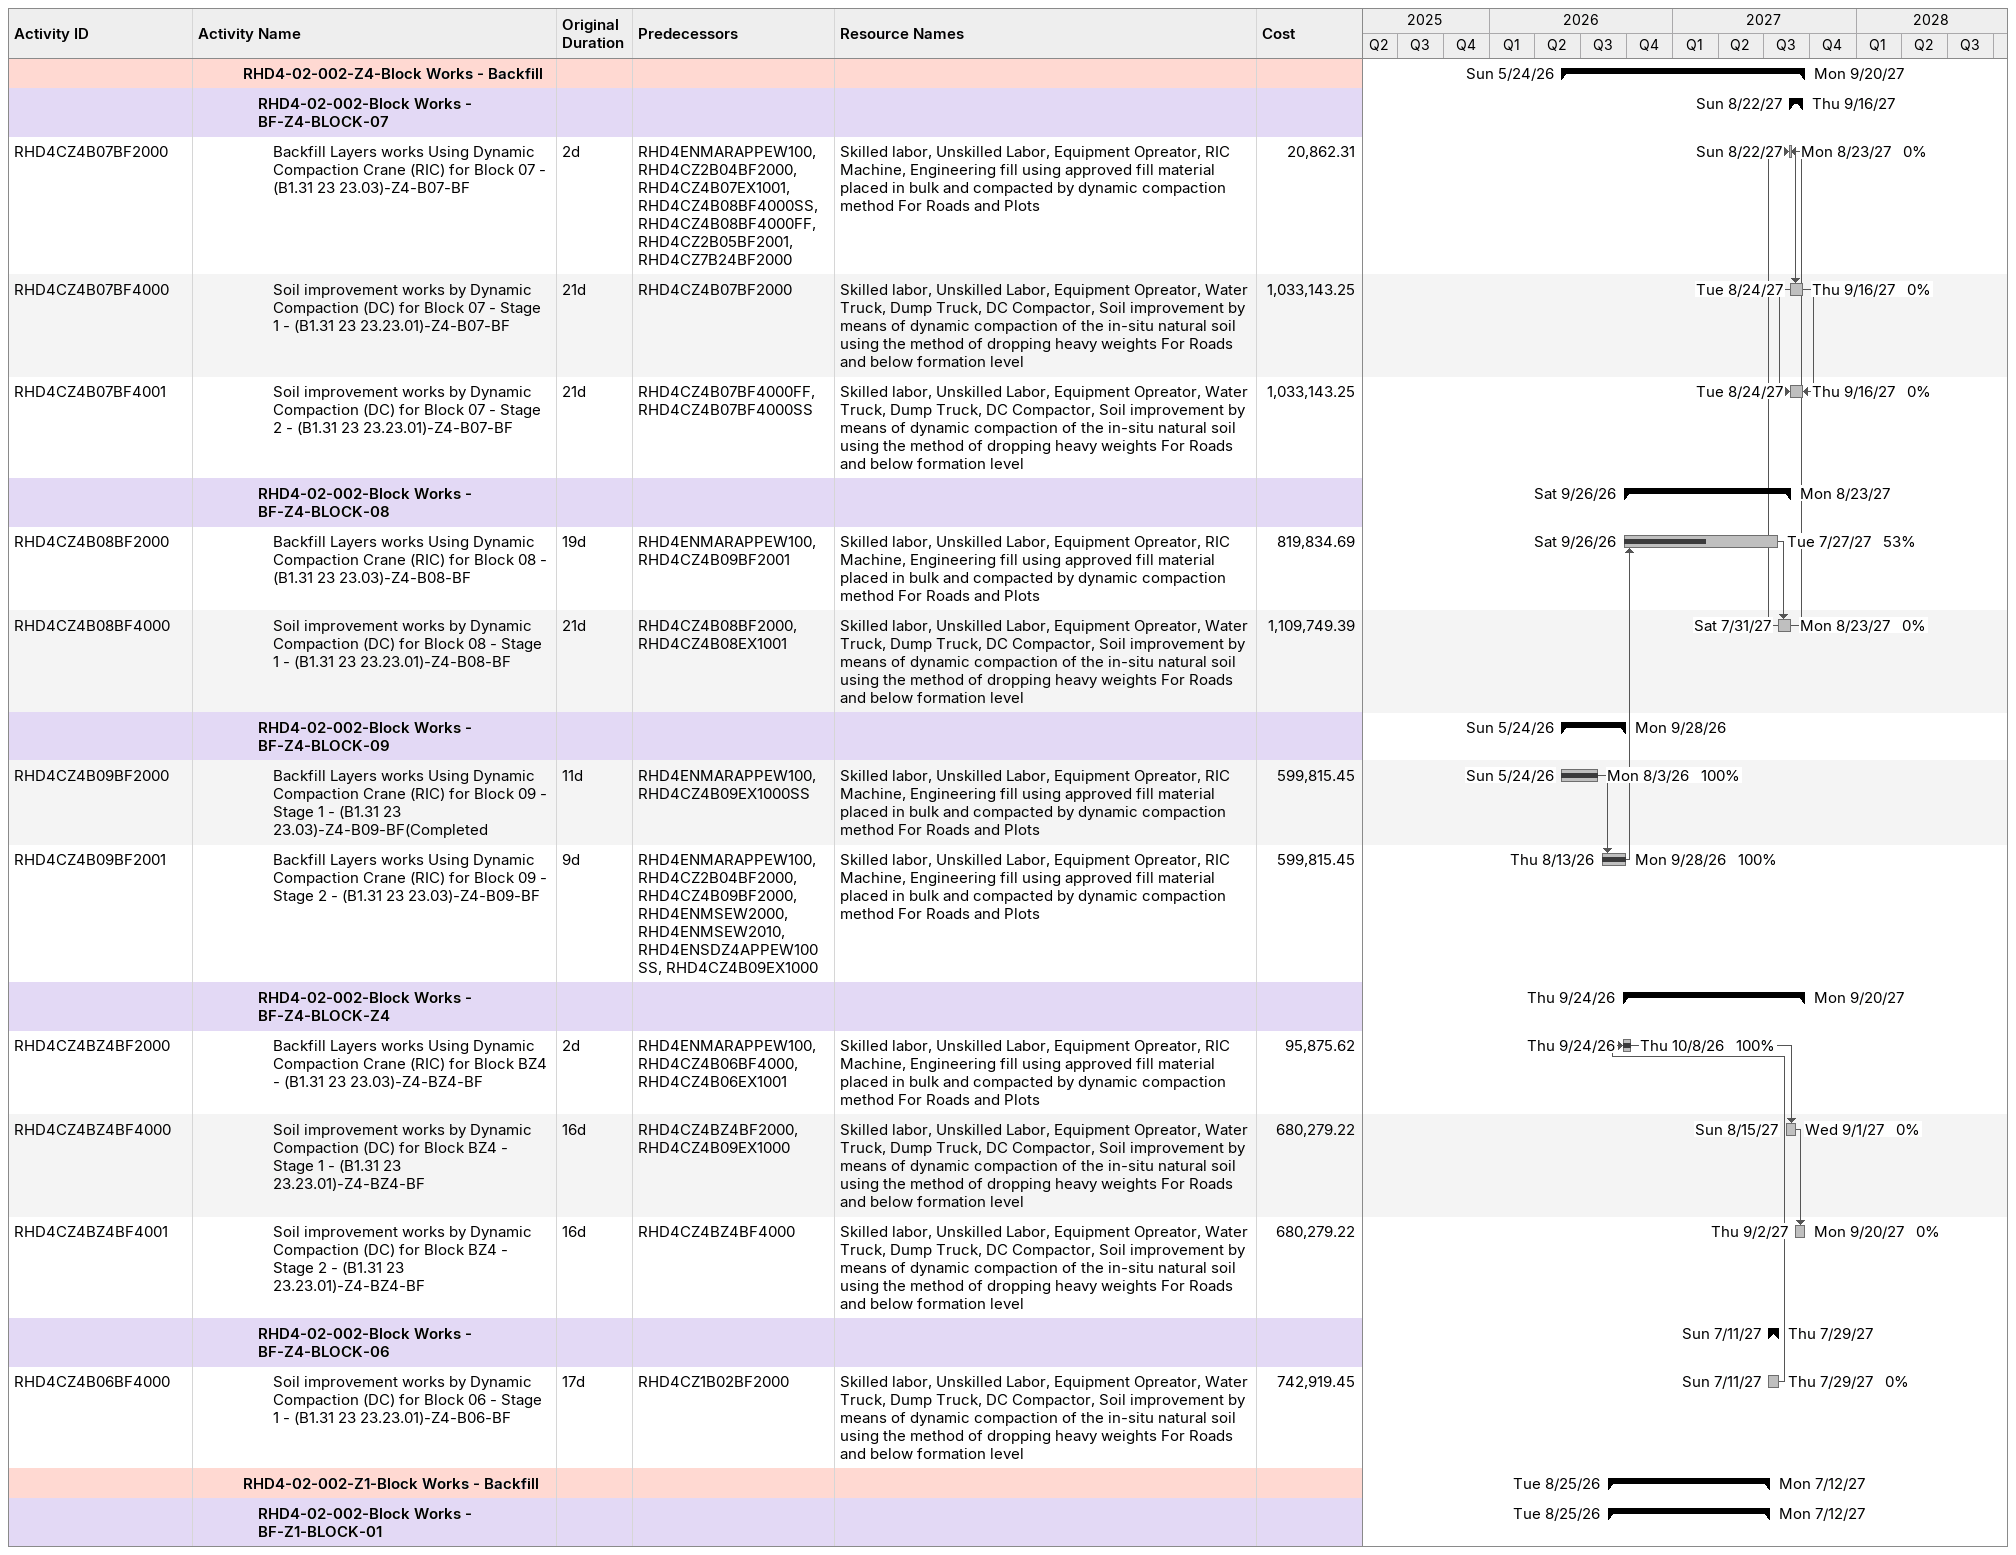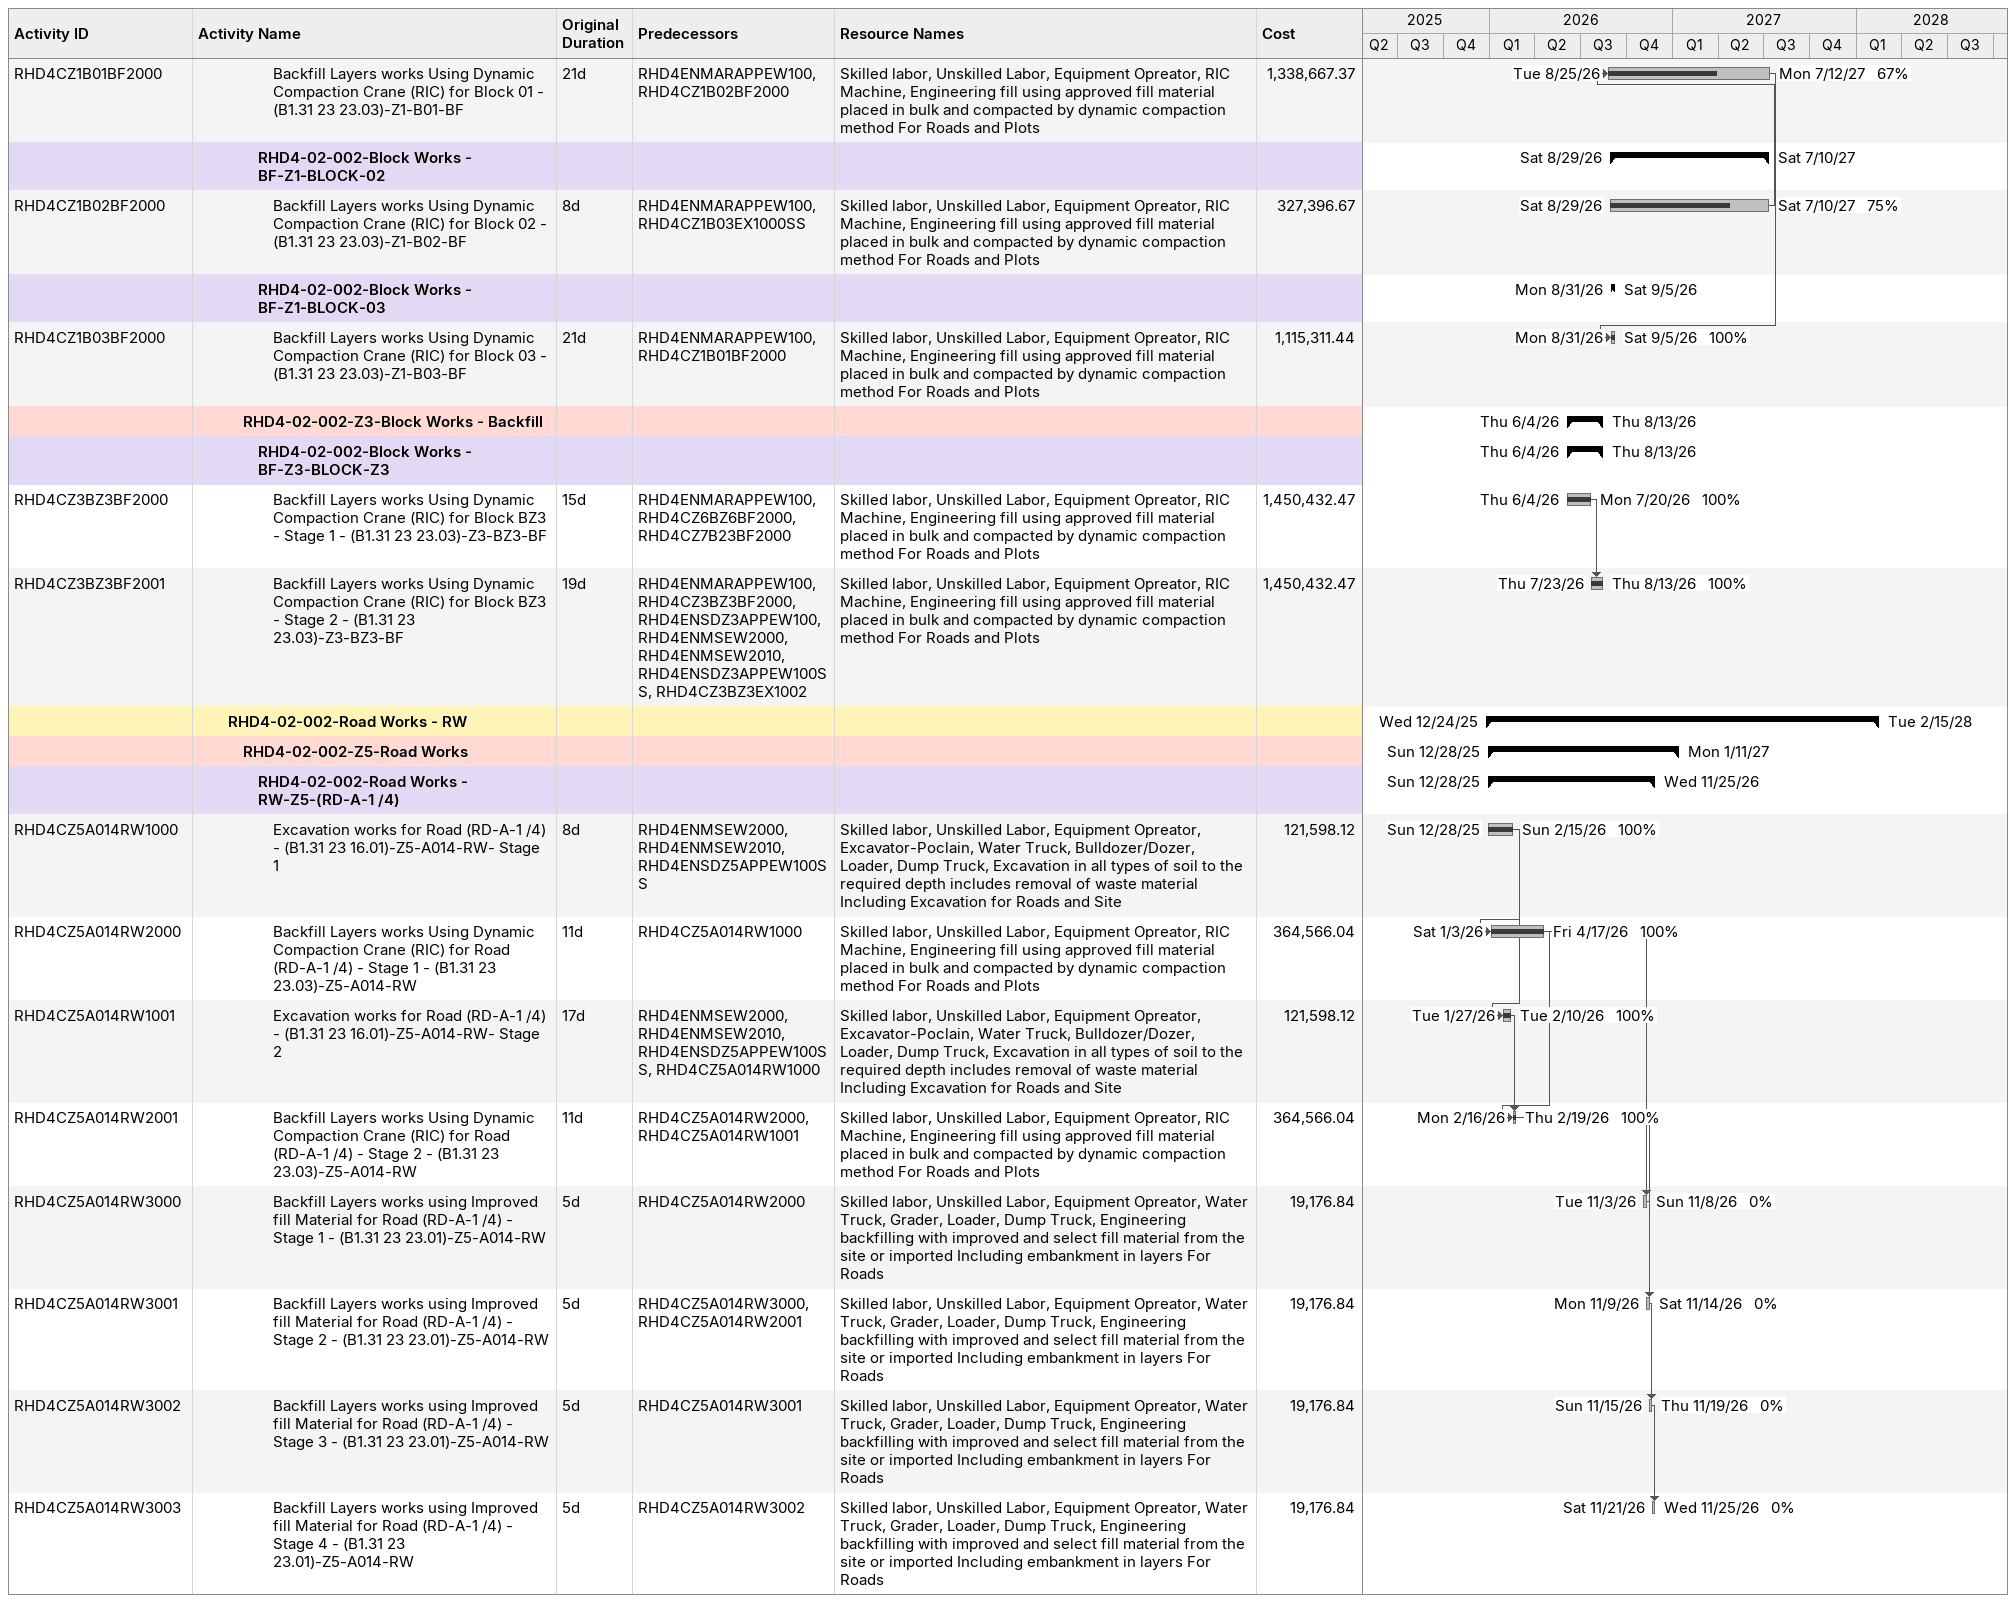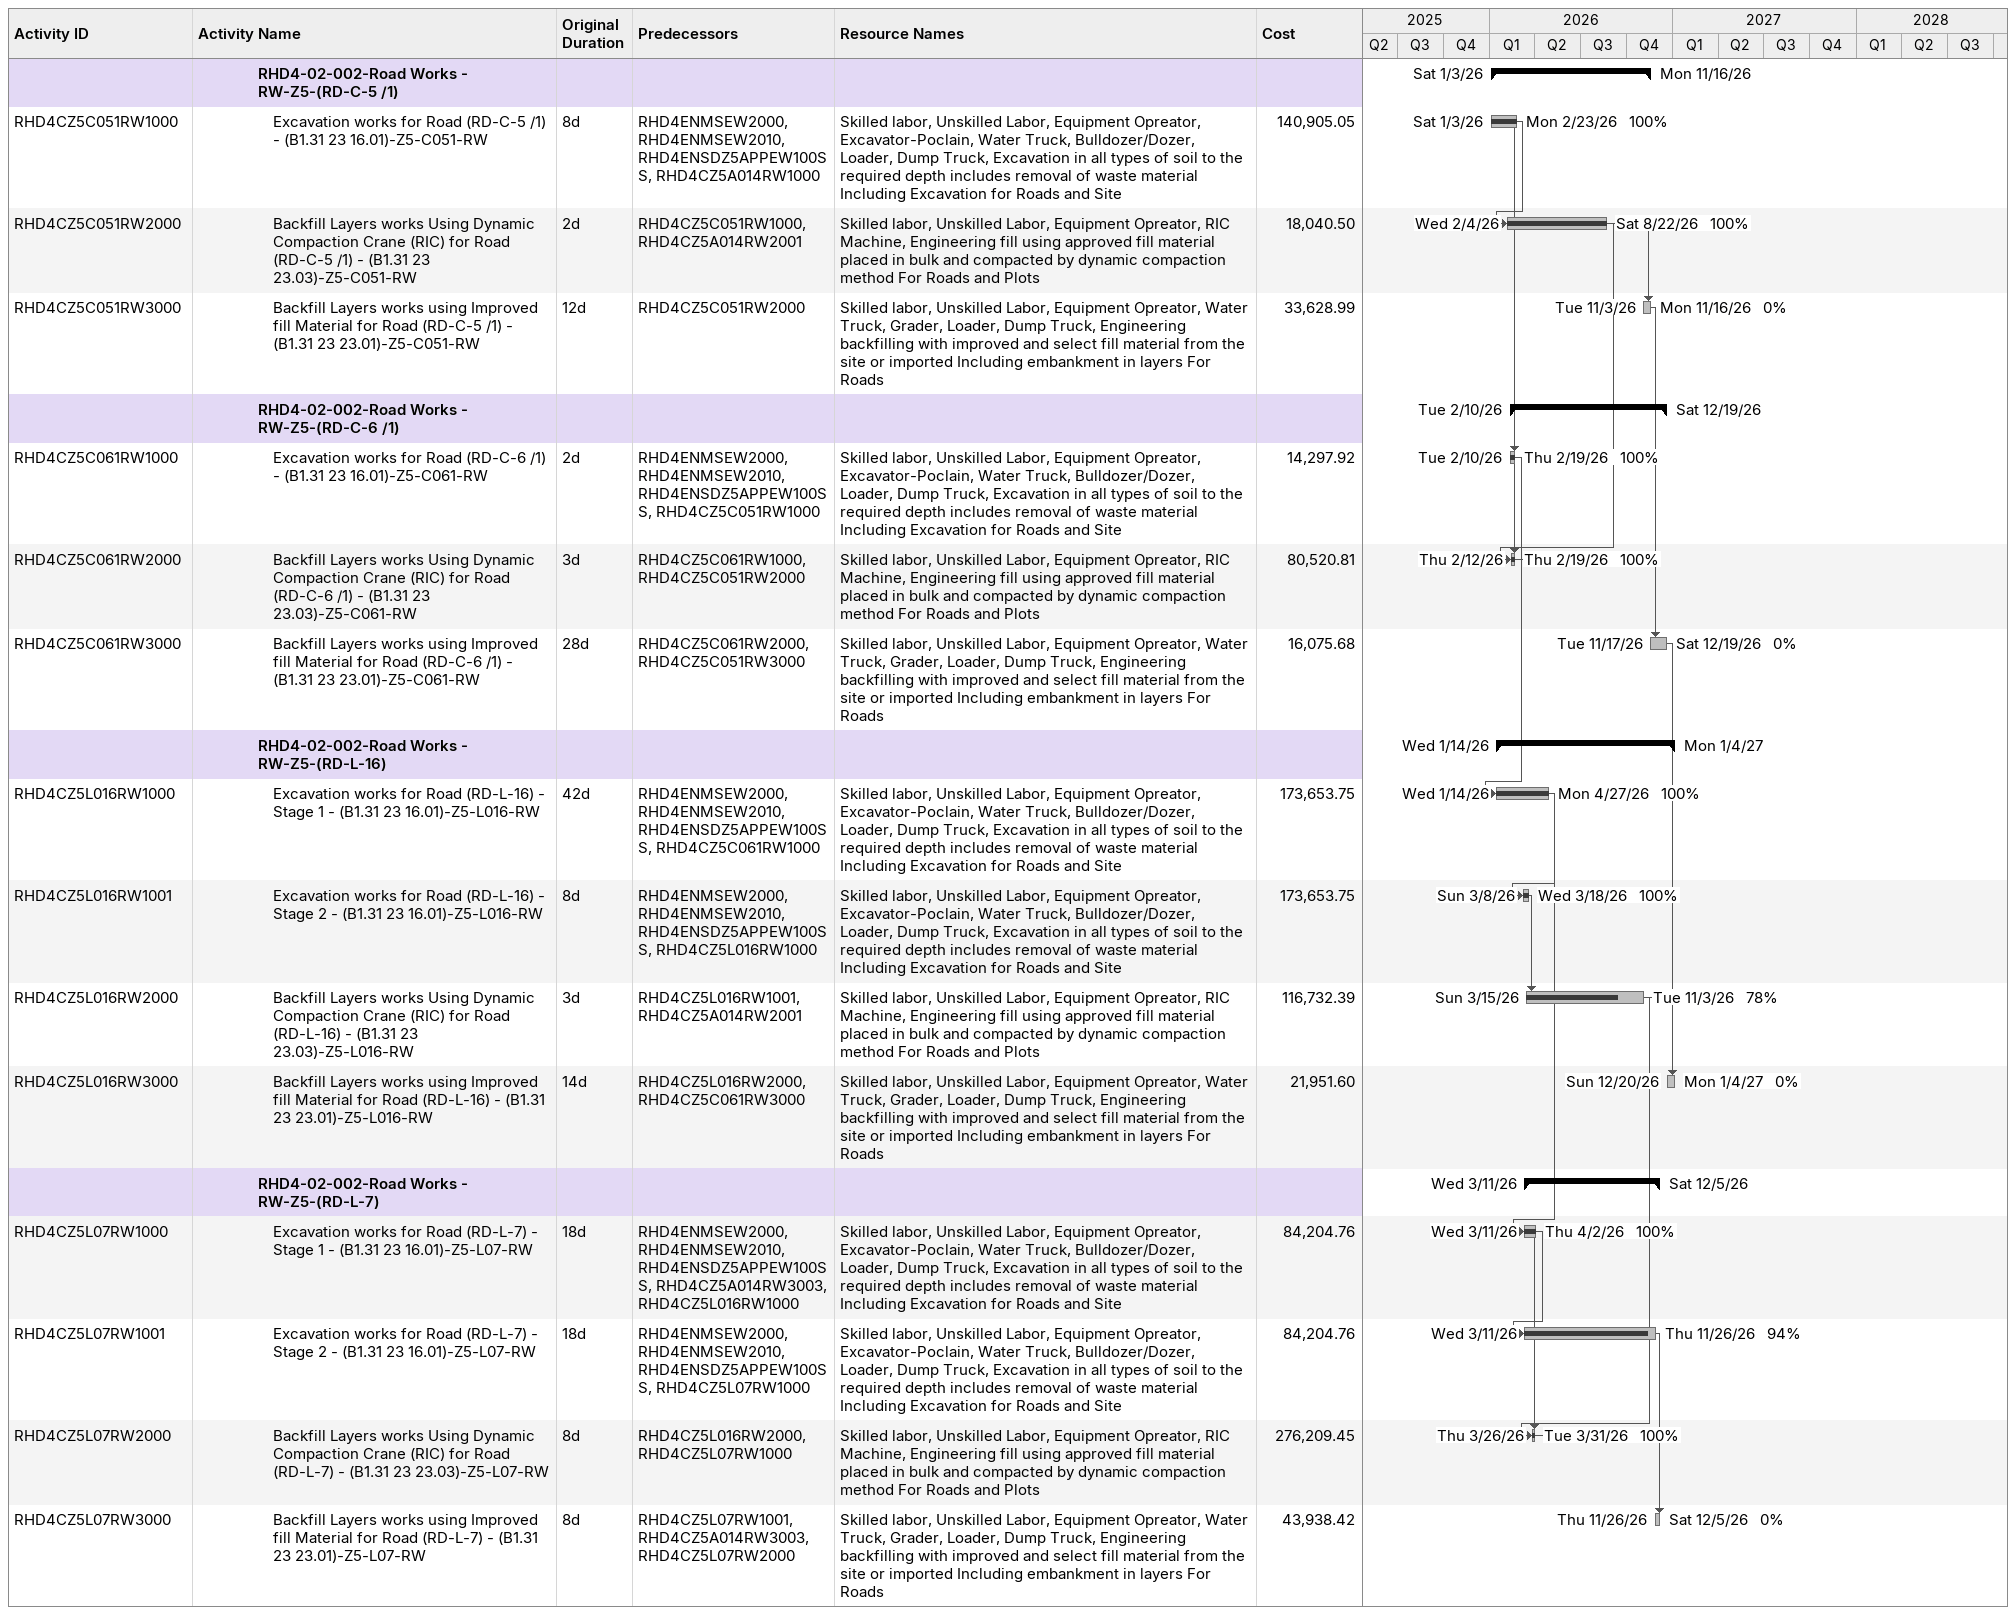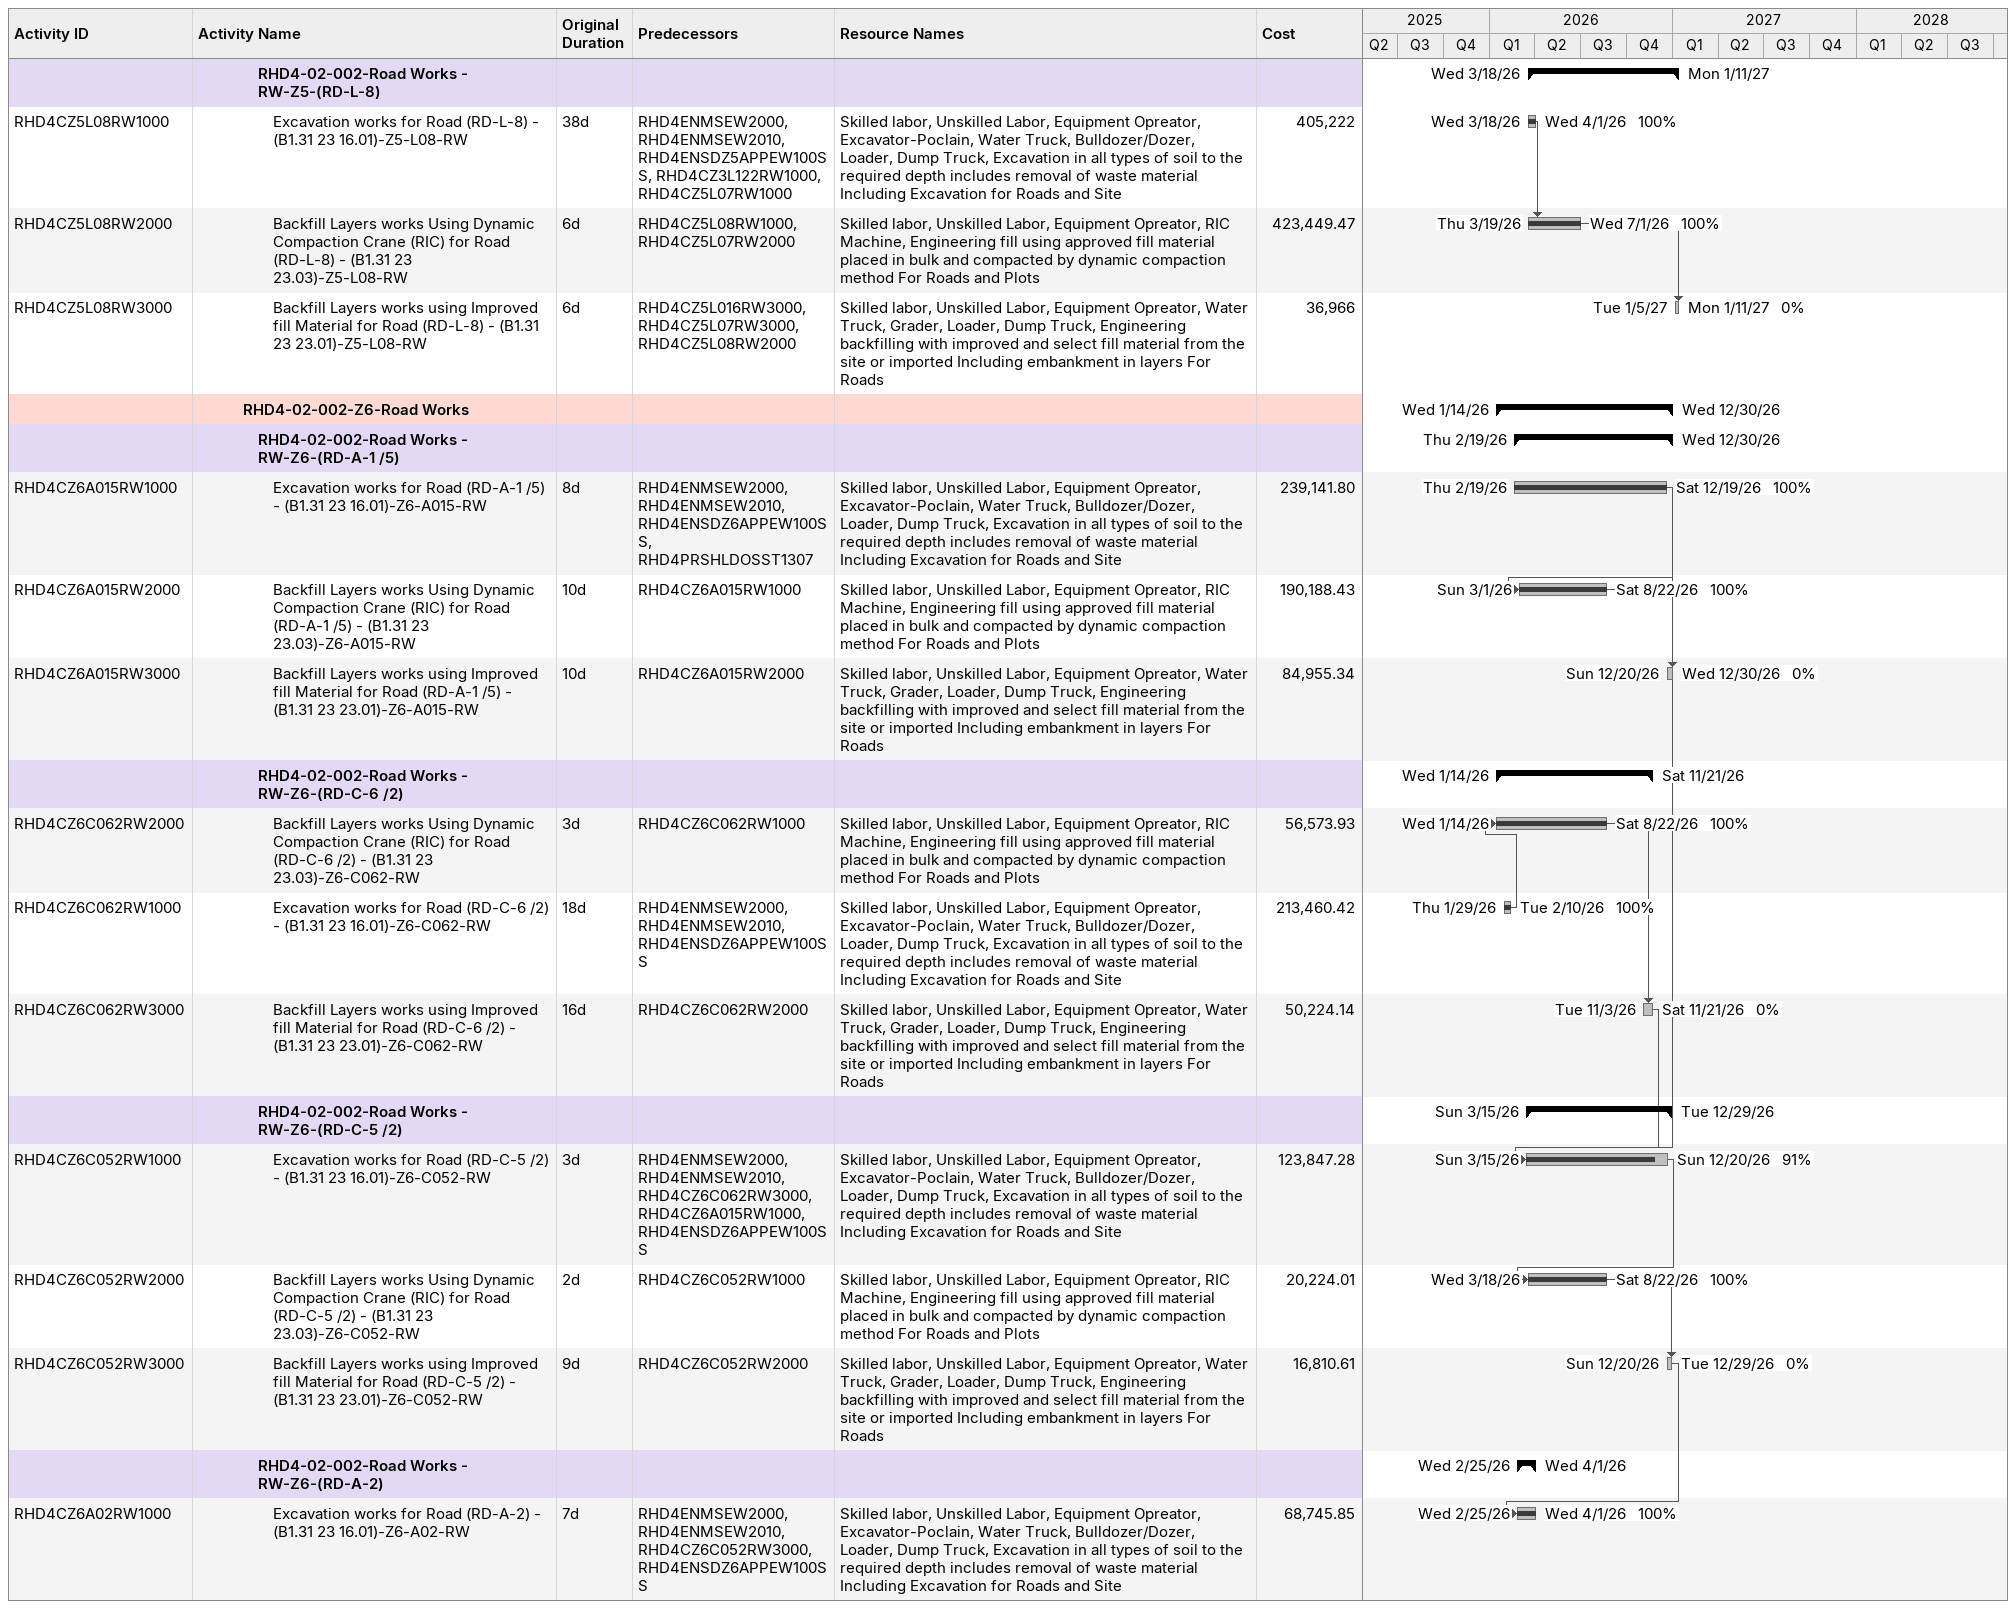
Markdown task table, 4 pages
| ID | Level | Task | Original duration | Start | Finish | Predecessors | Resources | % complete | Cost |
|---|---|---|---|---|---|---|---|---|---|
|  | 4 | **RHD4-02-002-Z4-Block Works - Backfill** |  | 2026-05-24 | 2027-09-20 |  |  |  |  |
|  | 5 | **RHD4-02-002-Block Works - BF-Z4-BLOCK-07** |  | 2027-08-22 | 2027-09-16 |  |  |  |  |
| RHD4CZ4B07BF2000 | 6 | Backfill Layers works Using Dynamic Compaction Crane (RIC) for Block 07 - (B1.31 23 23.03)-Z4-B07-BF | 2d | 2027-08-22 | 2027-08-23 | RHD4ENMARAPPEW100, RHD4CZ2B04BF2000, RHD4CZ4B07EX1001, RHD4CZ4B08BF4000SS, RHD4CZ4B08BF4000FF, RHD4CZ2B05BF2001, RHD4CZ7B24BF2000 | Skilled labor, Unskilled Labor, Equipment Opreator, RIC Machine, Engineering fill using approved fill material placed in bulk and compacted by dynamic compaction method For Roads and Plots | 0 | 20862.31 |
| RHD4CZ4B07BF4000 | 6 | Soil improvement works by Dynamic Compaction (DC) for Block 07 - Stage 1 - (B1.31 23 23.23.01)-Z4-B07-BF | 21d | 2027-08-24 | 2027-09-16 | RHD4CZ4B07BF2000 | Skilled labor, Unskilled Labor, Equipment Opreator, Water Truck, Dump Truck, DC Compactor, Soil improvement by means of dynamic compaction of the in-situ natural soil using the method of dropping heavy weights For Roads and below formation level | 0 | 1033143.25 |
| RHD4CZ4B07BF4001 | 6 | Soil improvement works by Dynamic Compaction (DC) for Block 07 - Stage 2 - (B1.31 23 23.23.01)-Z4-B07-BF | 21d | 2027-08-24 | 2027-09-16 | RHD4CZ4B07BF4000FF, RHD4CZ4B07BF4000SS | Skilled labor, Unskilled Labor, Equipment Opreator, Water Truck, Dump Truck, DC Compactor, Soil improvement by means of dynamic compaction of the in-situ natural soil using the method of dropping heavy weights For Roads and below formation level | 0 | 1033143.25 |
|  | 5 | **RHD4-02-002-Block Works - BF-Z4-BLOCK-08** |  | 2026-09-26 | 2027-08-23 |  |  |  |  |
| RHD4CZ4B08BF2000 | 6 | Backfill Layers works Using Dynamic Compaction Crane (RIC) for Block 08 - (B1.31 23 23.03)-Z4-B08-BF | 19d | 2026-09-26 | 2027-07-27 | RHD4ENMARAPPEW100, RHD4CZ4B09BF2001 | Skilled labor, Unskilled Labor, Equipment Opreator, RIC Machine, Engineering fill using approved fill material placed in bulk and compacted by dynamic compaction method For Roads and Plots | 53 | 819834.69 |
| RHD4CZ4B08BF4000 | 6 | Soil improvement works by Dynamic Compaction (DC) for Block 08 - Stage 1 - (B1.31 23 23.23.01)-Z4-B08-BF | 21d | 2027-07-31 | 2027-08-23 | RHD4CZ4B08BF2000, RHD4CZ4B08EX1001 | Skilled labor, Unskilled Labor, Equipment Opreator, Water Truck, Dump Truck, DC Compactor, Soil improvement by means of dynamic compaction of the in-situ natural soil using the method of dropping heavy weights For Roads and below formation level | 0 | 1109749.39 |
|  | 5 | **RHD4-02-002-Block Works - BF-Z4-BLOCK-09** |  | 2026-05-24 | 2026-09-28 |  |  |  |  |
| RHD4CZ4B09BF2000 | 6 | Backfill Layers works Using Dynamic Compaction Crane (RIC) for Block 09 - Stage 1 - (B1.31 23 23.03)-Z4-B09-BF(Completed | 11d | 2026-05-24 | 2026-08-03 | RHD4ENMARAPPEW100, RHD4CZ4B09EX1000SS | Skilled labor, Unskilled Labor, Equipment Opreator, RIC Machine, Engineering fill using approved fill material placed in bulk and compacted by dynamic compaction method For Roads and Plots | 100 | 599815.45 |
| RHD4CZ4B09BF2001 | 6 | Backfill Layers works Using Dynamic Compaction Crane (RIC) for Block 09 - Stage 2 - (B1.31 23 23.03)-Z4-B09-BF | 9d | 2026-08-13 | 2026-09-28 | RHD4ENMARAPPEW100, RHD4CZ2B04BF2000, RHD4CZ4B09BF2000, RHD4ENMSEW2000, RHD4ENMSEW2010, RHD4ENSDZ4APPEW100SS, RHD4CZ4B09EX1000 | Skilled labor, Unskilled Labor, Equipment Opreator, RIC Machine, Engineering fill using approved fill material placed in bulk and compacted by dynamic compaction method For Roads and Plots | 100 | 599815.45 |
|  | 5 | **RHD4-02-002-Block Works - BF-Z4-BLOCK-Z4** |  | 2026-09-24 | 2027-09-20 |  |  |  |  |
| RHD4CZ4BZ4BF2000 | 6 | Backfill Layers works Using Dynamic Compaction Crane (RIC) for Block BZ4 - (B1.31 23 23.03)-Z4-BZ4-BF | 2d | 2026-09-24 | 2026-10-08 | RHD4ENMARAPPEW100, RHD4CZ4B06BF4000, RHD4CZ4B06EX1001 | Skilled labor, Unskilled Labor, Equipment Opreator, RIC Machine, Engineering fill using approved fill material placed in bulk and compacted by dynamic compaction method For Roads and Plots | 100 | 95875.62 |
| RHD4CZ4BZ4BF4000 | 6 | Soil improvement works by Dynamic Compaction (DC) for Block BZ4 - Stage 1 - (B1.31 23 23.23.01)-Z4-BZ4-BF | 16d | 2027-08-15 | 2027-09-01 | RHD4CZ4BZ4BF2000, RHD4CZ4B09EX1000 | Skilled labor, Unskilled Labor, Equipment Opreator, Water Truck, Dump Truck, DC Compactor, Soil improvement by means of dynamic compaction of the in-situ natural soil using the method of dropping heavy weights For Roads and below formation level | 0 | 680279.22 |
| RHD4CZ4BZ4BF4001 | 6 | Soil improvement works by Dynamic Compaction (DC) for Block BZ4 - Stage 2 - (B1.31 23 23.23.01)-Z4-BZ4-BF | 16d | 2027-09-02 | 2027-09-20 | RHD4CZ4BZ4BF4000 | Skilled labor, Unskilled Labor, Equipment Opreator, Water Truck, Dump Truck, DC Compactor, Soil improvement by means of dynamic compaction of the in-situ natural soil using the method of dropping heavy weights For Roads and below formation level | 0 | 680279.22 |
|  | 5 | **RHD4-02-002-Block Works - BF-Z4-BLOCK-06** |  | 2027-07-11 | 2027-07-29 |  |  |  |  |
| RHD4CZ4B06BF4000 | 6 | Soil improvement works by Dynamic Compaction (DC) for Block 06 - Stage 1 - (B1.31 23 23.23.01)-Z4-B06-BF | 17d | 2027-07-11 | 2027-07-29 | RHD4CZ1B02BF2000 | Skilled labor, Unskilled Labor, Equipment Opreator, Water Truck, Dump Truck, DC Compactor, Soil improvement by means of dynamic compaction of the in-situ natural soil using the method of dropping heavy weights For Roads and below formation level | 0 | 742919.45 |
|  | 4 | **RHD4-02-002-Z1-Block Works - Backfill** |  | 2026-08-25 | 2027-07-12 |  |  |  |  |
|  | 5 | **RHD4-02-002-Block Works - BF-Z1-BLOCK-01** |  | 2026-08-25 | 2027-07-12 |  |  |  |  |
| RHD4CZ1B01BF2000 | 6 | Backfill Layers works Using Dynamic Compaction Crane (RIC) for Block 01 - (B1.31 23 23.03)-Z1-B01-BF | 21d | 2026-08-25 | 2027-07-12 | RHD4ENMARAPPEW100, RHD4CZ1B02BF2000 | Skilled labor, Unskilled Labor, Equipment Opreator, RIC Machine, Engineering fill using approved fill material placed in bulk and compacted by dynamic compaction method For Roads and Plots | 67 | 1338667.37 |
|  | 5 | **RHD4-02-002-Block Works - BF-Z1-BLOCK-02** |  | 2026-08-29 | 2027-07-10 |  |  |  |  |
| RHD4CZ1B02BF2000 | 6 | Backfill Layers works Using Dynamic Compaction Crane (RIC) for Block 02 - (B1.31 23 23.03)-Z1-B02-BF | 8d | 2026-08-29 | 2027-07-10 | RHD4ENMARAPPEW100, RHD4CZ1B03EX1000SS | Skilled labor, Unskilled Labor, Equipment Opreator, RIC Machine, Engineering fill using approved fill material placed in bulk and compacted by dynamic compaction method For Roads and Plots | 75 | 327396.67 |
|  | 5 | **RHD4-02-002-Block Works - BF-Z1-BLOCK-03** |  | 2026-08-31 | 2026-09-05 |  |  |  |  |
| RHD4CZ1B03BF2000 | 6 | Backfill Layers works Using Dynamic Compaction Crane (RIC) for Block 03 - (B1.31 23 23.03)-Z1-B03-BF | 21d | 2026-08-31 | 2026-09-05 | RHD4ENMARAPPEW100, RHD4CZ1B01BF2000 | Skilled labor, Unskilled Labor, Equipment Opreator, RIC Machine, Engineering fill using approved fill material placed in bulk and compacted by dynamic compaction method For Roads and Plots | 100 | 1115311.44 |
|  | 4 | **RHD4-02-002-Z3-Block Works - Backfill** |  | 2026-06-04 | 2026-08-13 |  |  |  |  |
|  | 5 | **RHD4-02-002-Block Works - BF-Z3-BLOCK-Z3** |  | 2026-06-04 | 2026-08-13 |  |  |  |  |
| RHD4CZ3BZ3BF2000 | 6 | Backfill Layers works Using Dynamic Compaction Crane (RIC) for Block BZ3 - Stage 1 - (B1.31 23 23.03)-Z3-BZ3-BF | 15d | 2026-06-04 | 2026-07-20 | RHD4ENMARAPPEW100, RHD4CZ6BZ6BF2000, RHD4CZ7B23BF2000 | Skilled labor, Unskilled Labor, Equipment Opreator, RIC Machine, Engineering fill using approved fill material placed in bulk and compacted by dynamic compaction method For Roads and Plots | 100 | 1450432.47 |
| RHD4CZ3BZ3BF2001 | 6 | Backfill Layers works Using Dynamic Compaction Crane (RIC) for Block BZ3 - Stage 2 - (B1.31 23 23.03)-Z3-BZ3-BF | 19d | 2026-07-23 | 2026-08-13 | RHD4ENMARAPPEW100, RHD4CZ3BZ3BF2000, RHD4ENSDZ3APPEW100, RHD4ENMSEW2000, RHD4ENMSEW2010, RHD4ENSDZ3APPEW100SS, RHD4CZ3BZ3EX1002 | Skilled labor, Unskilled Labor, Equipment Opreator, RIC Machine, Engineering fill using approved fill material placed in bulk and compacted by dynamic compaction method For Roads and Plots | 100 | 1450432.47 |
|  | 3 | **RHD4-02-002-Road Works - RW** |  | 2025-12-24 | 2028-02-15 |  |  |  |  |
|  | 4 | **RHD4-02-002-Z5-Road Works** |  | 2025-12-28 | 2027-01-11 |  |  |  |  |
|  | 5 | **RHD4-02-002-Road Works - RW-Z5-(RD-A-1 /4)** |  | 2025-12-28 | 2026-11-25 |  |  |  |  |
| RHD4CZ5A014RW1000 | 6 | Excavation works for Road (RD-A-1 /4) - (B1.31 23 16.01)-Z5-A014-RW- Stage 1 | 8d | 2025-12-28 | 2026-02-15 | RHD4ENMSEW2000, RHD4ENMSEW2010, RHD4ENSDZ5APPEW100SS | Skilled labor, Unskilled Labor, Equipment Opreator, Excavator-Poclain, Water Truck, Bulldozer/Dozer, Loader, Dump Truck, Excavation in all types of soil to the required depth includes removal of waste material Including Excavation for Roads and Site | 100 | 121598.12 |
| RHD4CZ5A014RW2000 | 6 | Backfill Layers works Using Dynamic Compaction Crane (RIC) for Road (RD-A-1 /4) - Stage 1 - (B1.31 23 23.03)-Z5-A014-RW | 11d | 2026-01-03 | 2026-04-17 | RHD4CZ5A014RW1000 | Skilled labor, Unskilled Labor, Equipment Opreator, RIC Machine, Engineering fill using approved fill material placed in bulk and compacted by dynamic compaction method For Roads and Plots | 100 | 364566.04 |
| RHD4CZ5A014RW1001 | 6 | Excavation works for Road (RD-A-1 /4) - (B1.31 23 16.01)-Z5-A014-RW- Stage 2 | 17d | 2026-01-27 | 2026-02-10 | RHD4ENMSEW2000, RHD4ENMSEW2010, RHD4ENSDZ5APPEW100SS, RHD4CZ5A014RW1000 | Skilled labor, Unskilled Labor, Equipment Opreator, Excavator-Poclain, Water Truck, Bulldozer/Dozer, Loader, Dump Truck, Excavation in all types of soil to the required depth includes removal of waste material Including Excavation for Roads and Site | 100 | 121598.12 |
| RHD4CZ5A014RW2001 | 6 | Backfill Layers works Using Dynamic Compaction Crane (RIC) for Road (RD-A-1 /4) - Stage 2 - (B1.31 23 23.03)-Z5-A014-RW | 11d | 2026-02-16 | 2026-02-19 | RHD4CZ5A014RW2000, RHD4CZ5A014RW1001 | Skilled labor, Unskilled Labor, Equipment Opreator, RIC Machine, Engineering fill using approved fill material placed in bulk and compacted by dynamic compaction method For Roads and Plots | 100 | 364566.04 |
| RHD4CZ5A014RW3000 | 6 | Backfill Layers works using Improved fill Material for Road (RD-A-1 /4) - Stage 1 - (B1.31 23 23.01)-Z5-A014-RW | 5d | 2026-11-03 | 2026-11-08 | RHD4CZ5A014RW2000 | Skilled labor, Unskilled Labor, Equipment Opreator, Water Truck, Grader, Loader, Dump Truck, Engineering backfilling with improved and select fill material from the site or imported Including embankment in layers For Roads | 0 | 19176.84 |
| RHD4CZ5A014RW3001 | 6 | Backfill Layers works using Improved fill Material for Road (RD-A-1 /4) - Stage 2 - (B1.31 23 23.01)-Z5-A014-RW | 5d | 2026-11-09 | 2026-11-14 | RHD4CZ5A014RW3000, RHD4CZ5A014RW2001 | Skilled labor, Unskilled Labor, Equipment Opreator, Water Truck, Grader, Loader, Dump Truck, Engineering backfilling with improved and select fill material from the site or imported Including embankment in layers For Roads | 0 | 19176.84 |
| RHD4CZ5A014RW3002 | 6 | Backfill Layers works using Improved fill Material for Road (RD-A-1 /4) - Stage 3 - (B1.31 23 23.01)-Z5-A014-RW | 5d | 2026-11-15 | 2026-11-19 | RHD4CZ5A014RW3001 | Skilled labor, Unskilled Labor, Equipment Opreator, Water Truck, Grader, Loader, Dump Truck, Engineering backfilling with improved and select fill material from the site or imported Including embankment in layers For Roads | 0 | 19176.84 |
| RHD4CZ5A014RW3003 | 6 | Backfill Layers works using Improved fill Material for Road (RD-A-1 /4) - Stage 4 - (B1.31 23 23.01)-Z5-A014-RW | 5d | 2026-11-21 | 2026-11-25 | RHD4CZ5A014RW3002 | Skilled labor, Unskilled Labor, Equipment Opreator, Water Truck, Grader, Loader, Dump Truck, Engineering backfilling with improved and select fill material from the site or imported Including embankment in layers For Roads | 0 | 19176.84 |
|  | 5 | **RHD4-02-002-Road Works - RW-Z5-(RD-C-5 /1)** |  | 2026-01-03 | 2026-11-16 |  |  |  |  |
| RHD4CZ5C051RW1000 | 6 | Excavation works for Road (RD-C-5 /1) - (B1.31 23 16.01)-Z5-C051-RW | 8d | 2026-01-03 | 2026-02-23 | RHD4ENMSEW2000, RHD4ENMSEW2010, RHD4ENSDZ5APPEW100SS, RHD4CZ5A014RW1000 | Skilled labor, Unskilled Labor, Equipment Opreator, Excavator-Poclain, Water Truck, Bulldozer/Dozer, Loader, Dump Truck, Excavation in all types of soil to the required depth includes removal of waste material Including Excavation for Roads and Site | 100 | 140905.05 |
| RHD4CZ5C051RW2000 | 6 | Backfill Layers works Using Dynamic Compaction Crane (RIC) for Road (RD-C-5 /1) - (B1.31 23 23.03)-Z5-C051-RW | 2d | 2026-02-04 | 2026-08-22 | RHD4CZ5C051RW1000, RHD4CZ5A014RW2001 | Skilled labor, Unskilled Labor, Equipment Opreator, RIC Machine, Engineering fill using approved fill material placed in bulk and compacted by dynamic compaction method For Roads and Plots | 100 | 18040.50 |
| RHD4CZ5C051RW3000 | 6 | Backfill Layers works using Improved fill Material for Road (RD-C-5 /1) - (B1.31 23 23.01)-Z5-C051-RW | 12d | 2026-11-03 | 2026-11-16 | RHD4CZ5C051RW2000 | Skilled labor, Unskilled Labor, Equipment Opreator, Water Truck, Grader, Loader, Dump Truck, Engineering backfilling with improved and select fill material from the site or imported Including embankment in layers For Roads | 0 | 33628.99 |
|  | 5 | **RHD4-02-002-Road Works - RW-Z5-(RD-C-6 /1)** |  | 2026-02-10 | 2026-12-19 |  |  |  |  |
| RHD4CZ5C061RW1000 | 6 | Excavation works for Road (RD-C-6 /1) - (B1.31 23 16.01)-Z5-C061-RW | 2d | 2026-02-10 | 2026-02-19 | RHD4ENMSEW2000, RHD4ENMSEW2010, RHD4ENSDZ5APPEW100SS, RHD4CZ5C051RW1000 | Skilled labor, Unskilled Labor, Equipment Opreator, Excavator-Poclain, Water Truck, Bulldozer/Dozer, Loader, Dump Truck, Excavation in all types of soil to the required depth includes removal of waste material Including Excavation for Roads and Site | 100 | 14297.92 |
| RHD4CZ5C061RW2000 | 6 | Backfill Layers works Using Dynamic Compaction Crane (RIC) for Road (RD-C-6 /1) - (B1.31 23 23.03)-Z5-C061-RW | 3d | 2026-02-12 | 2026-02-19 | RHD4CZ5C061RW1000, RHD4CZ5C051RW2000 | Skilled labor, Unskilled Labor, Equipment Opreator, RIC Machine, Engineering fill using approved fill material placed in bulk and compacted by dynamic compaction method For Roads and Plots | 100 | 80520.81 |
| RHD4CZ5C061RW3000 | 6 | Backfill Layers works using Improved fill Material for Road (RD-C-6 /1) - (B1.31 23 23.01)-Z5-C061-RW | 28d | 2026-11-17 | 2026-12-19 | RHD4CZ5C061RW2000, RHD4CZ5C051RW3000 | Skilled labor, Unskilled Labor, Equipment Opreator, Water Truck, Grader, Loader, Dump Truck, Engineering backfilling with improved and select fill material from the site or imported Including embankment in layers For Roads | 0 | 16075.68 |
|  | 5 | **RHD4-02-002-Road Works - RW-Z5-(RD-L-16)** |  | 2026-01-14 | 2027-01-04 |  |  |  |  |
| RHD4CZ5L016RW1000 | 6 | Excavation works for Road (RD-L-16) - Stage 1 - (B1.31 23 16.01)-Z5-L016-RW | 42d | 2026-01-14 | 2026-04-27 | RHD4ENMSEW2000, RHD4ENMSEW2010, RHD4ENSDZ5APPEW100SS, RHD4CZ5C061RW1000 | Skilled labor, Unskilled Labor, Equipment Opreator, Excavator-Poclain, Water Truck, Bulldozer/Dozer, Loader, Dump Truck, Excavation in all types of soil to the required depth includes removal of waste material Including Excavation for Roads and Site | 100 | 173653.75 |
| RHD4CZ5L016RW1001 | 6 | Excavation works for Road (RD-L-16) - Stage 2 - (B1.31 23 16.01)-Z5-L016-RW | 8d | 2026-03-08 | 2026-03-18 | RHD4ENMSEW2000, RHD4ENMSEW2010, RHD4ENSDZ5APPEW100SS, RHD4CZ5L016RW1000 | Skilled labor, Unskilled Labor, Equipment Opreator, Excavator-Poclain, Water Truck, Bulldozer/Dozer, Loader, Dump Truck, Excavation in all types of soil to the required depth includes removal of waste material Including Excavation for Roads and Site | 100 | 173653.75 |
| RHD4CZ5L016RW2000 | 6 | Backfill Layers works Using Dynamic Compaction Crane (RIC) for Road (RD-L-16) - (B1.31 23 23.03)-Z5-L016-RW | 3d | 2026-03-15 | 2026-11-03 | RHD4CZ5L016RW1001, RHD4CZ5A014RW2001 | Skilled labor, Unskilled Labor, Equipment Opreator, RIC Machine, Engineering fill using approved fill material placed in bulk and compacted by dynamic compaction method For Roads and Plots | 78 | 116732.39 |
| RHD4CZ5L016RW3000 | 6 | Backfill Layers works using Improved fill Material for Road (RD-L-16) - (B1.31 23 23.01)-Z5-L016-RW | 14d | 2026-12-20 | 2027-01-04 | RHD4CZ5L016RW2000, RHD4CZ5C061RW3000 | Skilled labor, Unskilled Labor, Equipment Opreator, Water Truck, Grader, Loader, Dump Truck, Engineering backfilling with improved and select fill material from the site or imported Including embankment in layers For Roads | 0 | 21951.60 |
|  | 5 | **RHD4-02-002-Road Works - RW-Z5-(RD-L-7)** |  | 2026-03-11 | 2026-12-05 |  |  |  |  |
| RHD4CZ5L07RW1000 | 6 | Excavation works for Road (RD-L-7) - Stage 1 - (B1.31 23 16.01)-Z5-L07-RW | 18d | 2026-03-11 | 2026-04-02 | RHD4ENMSEW2000, RHD4ENMSEW2010, RHD4ENSDZ5APPEW100SS, RHD4CZ5A014RW3003, RHD4CZ5L016RW1000 | Skilled labor, Unskilled Labor, Equipment Opreator, Excavator-Poclain, Water Truck, Bulldozer/Dozer, Loader, Dump Truck, Excavation in all types of soil to the required depth includes removal of waste material Including Excavation for Roads and Site | 100 | 84204.76 |
| RHD4CZ5L07RW1001 | 6 | Excavation works for Road (RD-L-7) - Stage 2 - (B1.31 23 16.01)-Z5-L07-RW | 18d | 2026-03-11 | 2026-11-26 | RHD4ENMSEW2000, RHD4ENMSEW2010, RHD4ENSDZ5APPEW100SS, RHD4CZ5L07RW1000 | Skilled labor, Unskilled Labor, Equipment Opreator, Excavator-Poclain, Water Truck, Bulldozer/Dozer, Loader, Dump Truck, Excavation in all types of soil to the required depth includes removal of waste material Including Excavation for Roads and Site | 94 | 84204.76 |
| RHD4CZ5L07RW2000 | 6 | Backfill Layers works Using Dynamic Compaction Crane (RIC) for Road (RD-L-7) - (B1.31 23 23.03)-Z5-L07-RW | 8d | 2026-03-26 | 2026-03-31 | RHD4CZ5L016RW2000, RHD4CZ5L07RW1000 | Skilled labor, Unskilled Labor, Equipment Opreator, RIC Machine, Engineering fill using approved fill material placed in bulk and compacted by dynamic compaction method For Roads and Plots | 100 | 276209.45 |
| RHD4CZ5L07RW3000 | 6 | Backfill Layers works using Improved fill Material for Road (RD-L-7) - (B1.31 23 23.01)-Z5-L07-RW | 8d | 2026-11-26 | 2026-12-05 | RHD4CZ5L07RW1001, RHD4CZ5A014RW3003, RHD4CZ5L07RW2000 | Skilled labor, Unskilled Labor, Equipment Opreator, Water Truck, Grader, Loader, Dump Truck, Engineering backfilling with improved and select fill material from the site or imported Including embankment in layers For Roads | 0 | 43938.42 |
|  | 5 | **RHD4-02-002-Road Works - RW-Z5-(RD-L-8)** |  | 2026-03-18 | 2027-01-11 |  |  |  |  |
| RHD4CZ5L08RW1000 | 6 | Excavation works for Road (RD-L-8) - (B1.31 23 16.01)-Z5-L08-RW | 38d | 2026-03-18 | 2026-04-01 | RHD4ENMSEW2000, RHD4ENMSEW2010, RHD4ENSDZ5APPEW100SS, RHD4CZ3L122RW1000, RHD4CZ5L07RW1000 | Skilled labor, Unskilled Labor, Equipment Opreator, Excavator-Poclain, Water Truck, Bulldozer/Dozer, Loader, Dump Truck, Excavation in all types of soil to the required depth includes removal of waste material Including Excavation for Roads and Site | 100 | 405222 |
| RHD4CZ5L08RW2000 | 6 | Backfill Layers works Using Dynamic Compaction Crane (RIC) for Road (RD-L-8) - (B1.31 23 23.03)-Z5-L08-RW | 6d | 2026-03-19 | 2026-07-01 | RHD4CZ5L08RW1000, RHD4CZ5L07RW2000 | Skilled labor, Unskilled Labor, Equipment Opreator, RIC Machine, Engineering fill using approved fill material placed in bulk and compacted by dynamic compaction method For Roads and Plots | 100 | 423449.47 |
| RHD4CZ5L08RW3000 | 6 | Backfill Layers works using Improved fill Material for Road (RD-L-8) - (B1.31 23 23.01)-Z5-L08-RW | 6d | 2027-01-05 | 2027-01-11 | RHD4CZ5L016RW3000, RHD4CZ5L07RW3000, RHD4CZ5L08RW2000 | Skilled labor, Unskilled Labor, Equipment Opreator, Water Truck, Grader, Loader, Dump Truck, Engineering backfilling with improved and select fill material from the site or imported Including embankment in layers For Roads | 0 | 36966 |
|  | 4 | **RHD4-02-002-Z6-Road Works** |  | 2026-01-14 | 2026-12-30 |  |  |  |  |
|  | 5 | **RHD4-02-002-Road Works - RW-Z6-(RD-A-1 /5)** |  | 2026-02-19 | 2026-12-30 |  |  |  |  |
| RHD4CZ6A015RW1000 | 6 | Excavation works for Road (RD-A-1 /5) - (B1.31 23 16.01)-Z6-A015-RW | 8d | 2026-02-19 | 2026-12-19 | RHD4ENMSEW2000, RHD4ENMSEW2010, RHD4ENSDZ6APPEW100SS, RHD4PRSHLDOSST1307 | Skilled labor, Unskilled Labor, Equipment Opreator, Excavator-Poclain, Water Truck, Bulldozer/Dozer, Loader, Dump Truck, Excavation in all types of soil to the required depth includes removal of waste material Including Excavation for Roads and Site | 100 | 239141.80 |
| RHD4CZ6A015RW2000 | 6 | Backfill Layers works Using Dynamic Compaction Crane (RIC) for Road (RD-A-1 /5) - (B1.31 23 23.03)-Z6-A015-RW | 10d | 2026-03-01 | 2026-08-22 | RHD4CZ6A015RW1000 | Skilled labor, Unskilled Labor, Equipment Opreator, RIC Machine, Engineering fill using approved fill material placed in bulk and compacted by dynamic compaction method For Roads and Plots | 100 | 190188.43 |
| RHD4CZ6A015RW3000 | 6 | Backfill Layers works using Improved fill Material for Road (RD-A-1 /5) - (B1.31 23 23.01)-Z6-A015-RW | 10d | 2026-12-20 | 2026-12-30 | RHD4CZ6A015RW2000 | Skilled labor, Unskilled Labor, Equipment Opreator, Water Truck, Grader, Loader, Dump Truck, Engineering backfilling with improved and select fill material from the site or imported Including embankment in layers For Roads | 0 | 84955.34 |
|  | 5 | **RHD4-02-002-Road Works - RW-Z6-(RD-C-6 /2)** |  | 2026-01-14 | 2026-11-21 |  |  |  |  |
| RHD4CZ6C062RW2000 | 6 | Backfill Layers works Using Dynamic Compaction Crane (RIC) for Road (RD-C-6 /2) - (B1.31 23 23.03)-Z6-C062-RW | 3d | 2026-01-14 | 2026-08-22 | RHD4CZ6C062RW1000 | Skilled labor, Unskilled Labor, Equipment Opreator, RIC Machine, Engineering fill using approved fill material placed in bulk and compacted by dynamic compaction method For Roads and Plots | 100 | 56573.93 |
| RHD4CZ6C062RW1000 | 6 | Excavation works for Road (RD-C-6 /2) - (B1.31 23 16.01)-Z6-C062-RW | 18d | 2026-01-29 | 2026-02-10 | RHD4ENMSEW2000, RHD4ENMSEW2010, RHD4ENSDZ6APPEW100SS | Skilled labor, Unskilled Labor, Equipment Opreator, Excavator-Poclain, Water Truck, Bulldozer/Dozer, Loader, Dump Truck, Excavation in all types of soil to the required depth includes removal of waste material Including Excavation for Roads and Site | 100 | 213460.42 |
| RHD4CZ6C062RW3000 | 6 | Backfill Layers works using Improved fill Material for Road (RD-C-6 /2) - (B1.31 23 23.01)-Z6-C062-RW | 16d | 2026-11-03 | 2026-11-21 | RHD4CZ6C062RW2000 | Skilled labor, Unskilled Labor, Equipment Opreator, Water Truck, Grader, Loader, Dump Truck, Engineering backfilling with improved and select fill material from the site or imported Including embankment in layers For Roads | 0 | 50224.14 |
|  | 5 | **RHD4-02-002-Road Works - RW-Z6-(RD-C-5 /2)** |  | 2026-03-15 | 2026-12-29 |  |  |  |  |
| RHD4CZ6C052RW1000 | 6 | Excavation works for Road (RD-C-5 /2) - (B1.31 23 16.01)-Z6-C052-RW | 3d | 2026-03-15 | 2026-12-20 | RHD4ENMSEW2000, RHD4ENMSEW2010, RHD4CZ6C062RW3000, RHD4CZ6A015RW1000, RHD4ENSDZ6APPEW100SS | Skilled labor, Unskilled Labor, Equipment Opreator, Excavator-Poclain, Water Truck, Bulldozer/Dozer, Loader, Dump Truck, Excavation in all types of soil to the required depth includes removal of waste material Including Excavation for Roads and Site | 91 | 123847.28 |
| RHD4CZ6C052RW2000 | 6 | Backfill Layers works Using Dynamic Compaction Crane (RIC) for Road (RD-C-5 /2) - (B1.31 23 23.03)-Z6-C052-RW | 2d | 2026-03-18 | 2026-08-22 | RHD4CZ6C052RW1000 | Skilled labor, Unskilled Labor, Equipment Opreator, RIC Machine, Engineering fill using approved fill material placed in bulk and compacted by dynamic compaction method For Roads and Plots | 100 | 20224.01 |
| RHD4CZ6C052RW3000 | 6 | Backfill Layers works using Improved fill Material for Road (RD-C-5 /2) - (B1.31 23 23.01)-Z6-C052-RW | 9d | 2026-12-20 | 2026-12-29 | RHD4CZ6C052RW2000 | Skilled labor, Unskilled Labor, Equipment Opreator, Water Truck, Grader, Loader, Dump Truck, Engineering backfilling with improved and select fill material from the site or imported Including embankment in layers For Roads | 0 | 16810.61 |
|  | 5 | **RHD4-02-002-Road Works - RW-Z6-(RD-A-2)** |  | 2026-02-25 | 2026-04-01 |  |  |  |  |
| RHD4CZ6A02RW1000 | 6 | Excavation works for Road (RD-A-2) - (B1.31 23 16.01)-Z6-A02-RW | 7d | 2026-02-25 | 2026-04-01 | RHD4ENMSEW2000, RHD4ENMSEW2010, RHD4CZ6C052RW3000, RHD4ENSDZ6APPEW100SS | Skilled labor, Unskilled Labor, Equipment Opreator, Excavator-Poclain, Water Truck, Bulldozer/Dozer, Loader, Dump Truck, Excavation in all types of soil to the required depth includes removal of waste material Including Excavation for Roads and Site | 100 | 68745.85 |
